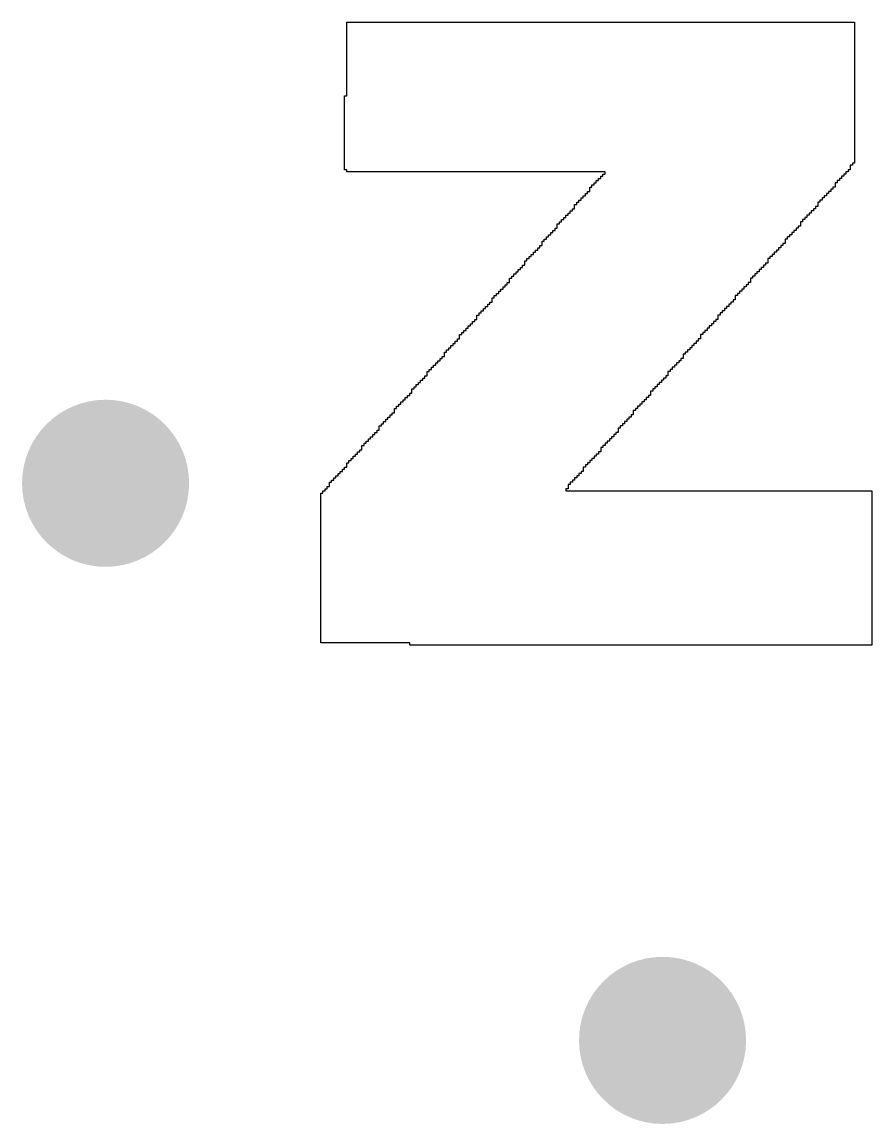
# Model space of a CAD drawing. Header units: millimetres. Extents: x -3.3 to 49.3, y -30.5 to 0.
# Drawn here: x 30.75 to 33.802, y -6.749 to -2.793 of the extents above; entities that cross this region are included whole.
import ezdxf

# ---------------------------------------------------------------- set-up
doc = ezdxf.new("R2010")
doc.units = ezdxf.units.MM
for name, color, linetype in [('BottomLayer', 5, 'Continuous'), ('TopLayer', 1, 'Continuous'), ('TopOverlay', 2, 'Continuous'), ('ViaHoleLayer', 16, 'Continuous')]:
    doc.layers.add(name, color=color, linetype=linetype)

msp = doc.modelspace()

# ---------------------------------------------------------------- hatches: boundary and pattern name
at = {"layer": 'BottomLayer'}
h = msp.add_hatch(color=5, dxfattribs=at)
edge = h.paths.add_edge_path()
edge.add_arc((31.0499, -4.449), 0.3, 0, 360)
h = msp.add_hatch(color=5, dxfattribs=at)
edge = h.paths.add_edge_path()
edge.add_arc((33.05, -6.449), 0.3, 0, 360)
at = {"layer": 'TopLayer'}
h = msp.add_hatch(color=1, dxfattribs=at)
edge = h.paths.add_edge_path()
edge.add_arc((31.0499, -4.449), 0.3, 0, 360)
h = msp.add_hatch(color=1, dxfattribs=at)
edge = h.paths.add_edge_path()
edge.add_arc((33.05, -6.449), 0.3, 0, 360)
at = {"layer": 'ViaHoleLayer'}
h = msp.add_hatch(color=16, dxfattribs=at)
edge = h.paths.add_edge_path()
edge.add_arc((31.0499, -4.449), 0.15, 0, 360)
h = msp.add_hatch(color=16, dxfattribs=at)
edge = h.paths.add_edge_path()
edge.add_arc((33.05, -6.449), 0.15, 0, 360)

# ---------------------------------------------------------------- linework, layer by layer
at = {"layer": 'TopOverlay'}
for p, q in [((31.9159, -3.0581), (31.9159, -2.7931)), ((31.9159, -2.7931), (33.7397, -2.7931)), ((33.7397, -2.7931), (33.7397, -3.2997)), ((31.9081, -3.3231), (31.9081, -3.0581)), ((31.9081, -3.0581), (31.9159, -3.0581)), ((33.7319, -3.3075), (33.7241, -3.3075)), ((33.7241, -3.3075), (33.7241, -3.3231)), ((33.7397, -3.2997), (33.7319, -3.2997)), ((33.7319, -3.2997), (33.7319, -3.3075)), ((31.9159, -3.3231), (31.9081, -3.3231)), ((31.9159, -3.3309), (31.9159, -3.3231)), ((32.8434, -3.3309), (31.9159, -3.3309)), ((32.8122, -3.3699), (32.8122, -3.3621)), ((32.8122, -3.3621), (32.82, -3.3621)), ((32.82, -3.3621), (32.82, -3.3543)), ((32.82, -3.3543), (32.8278, -3.3543)), ((32.8278, -3.3543), (32.8278, -3.3465)), ((32.8278, -3.3465), (32.8356, -3.3465)), ((32.8356, -3.3465), (32.8356, -3.3387)), ((32.8356, -3.3387), (32.8434, -3.3387)), ((32.8434, -3.3387), (32.8434, -3.3309)), ((33.6851, -3.3621), (33.6774, -3.3621)), ((33.6774, -3.3621), (33.6774, -3.3699)), ((33.6929, -3.3543), (33.6851, -3.3543)), ((33.6851, -3.3543), (33.6851, -3.3621)), ((33.7007, -3.3465), (33.6929, -3.3465)), ((33.6929, -3.3465), (33.6929, -3.3543)), ((33.7085, -3.3387), (33.7007, -3.3387)), ((33.7007, -3.3387), (33.7007, -3.3465)), ((33.7163, -3.3309), (33.7085, -3.3309)), ((33.7085, -3.3309), (33.7085, -3.3387)), ((33.7241, -3.3231), (33.7163, -3.3231)), ((33.7163, -3.3231), (33.7163, -3.3309)), ((32.781, -3.4088), (32.781, -3.401)), ((32.781, -3.401), (32.7888, -3.401)), ((32.7888, -3.401), (32.7888, -3.3854)), ((32.7888, -3.3854), (32.7966, -3.3854)), ((32.7966, -3.3854), (32.7966, -3.3776)), ((32.7966, -3.3776), (32.8044, -3.3776)), ((32.8044, -3.3776), (32.8044, -3.3699)), ((32.8044, -3.3699), (32.8122, -3.3699)), ((33.654, -3.401), (33.6462, -3.401)), ((33.6462, -3.401), (33.6462, -3.4088)), ((33.6618, -3.3932), (33.654, -3.3932)), ((33.654, -3.3932), (33.654, -3.401)), ((33.6696, -3.3854), (33.6618, -3.3854)), ((33.6618, -3.3854), (33.6618, -3.3932)), ((33.6774, -3.3699), (33.6696, -3.3699)), ((33.6696, -3.3699), (33.6696, -3.3854)), ((32.7421, -3.4478), (32.7421, -3.44)), ((32.7421, -3.44), (32.7499, -3.44)), ((32.7499, -3.44), (32.7499, -3.4322)), ((32.7499, -3.4322), (32.7576, -3.4322)), ((32.7576, -3.4322), (32.7576, -3.4244)), ((32.7576, -3.4244), (32.7654, -3.4244)), ((32.7654, -3.4244), (32.7654, -3.4166)), ((32.7654, -3.4166), (32.7732, -3.4166)), ((32.7732, -3.4166), (32.7732, -3.4088)), ((32.7732, -3.4088), (32.781, -3.4088)), ((33.615, -3.44), (33.6072, -3.44)), ((33.6072, -3.44), (33.6072, -3.4556)), ((33.6228, -3.4322), (33.615, -3.4322)), ((33.615, -3.4322), (33.615, -3.44)), ((33.6306, -3.4244), (33.6228, -3.4244)), ((33.6228, -3.4244), (33.6228, -3.4322)), ((33.6384, -3.4166), (33.6306, -3.4166)), ((33.6306, -3.4166), (33.6306, -3.4244)), ((33.6462, -3.4088), (33.6384, -3.4088)), ((33.6384, -3.4088), (33.6384, -3.4166)), ((32.7109, -3.4868), (32.7109, -3.479)), ((32.7109, -3.479), (32.7187, -3.479)), ((32.7187, -3.479), (32.7187, -3.4712)), ((32.7187, -3.4712), (32.7265, -3.4712)), ((32.7265, -3.4712), (32.7265, -3.4634)), ((32.7265, -3.4634), (32.7343, -3.4634)), ((32.7343, -3.4634), (32.7343, -3.4478)), ((32.7343, -3.4478), (32.7421, -3.4478)), ((33.5838, -3.479), (33.576, -3.479)), ((33.576, -3.479), (33.576, -3.4868)), ((33.5916, -3.4712), (33.5838, -3.4712)), ((33.5838, -3.4712), (33.5838, -3.479)), ((33.5994, -3.4634), (33.5916, -3.4634)), ((33.5916, -3.4634), (33.5916, -3.4712)), ((33.6072, -3.4556), (33.5994, -3.4556)), ((33.5994, -3.4556), (33.5994, -3.4634)), ((32.6719, -3.5335), (32.6719, -3.5179)), ((32.6719, -3.5179), (32.6797, -3.5179)), ((32.6797, -3.5179), (32.6797, -3.5101)), ((32.6797, -3.5101), (32.6875, -3.5101)), ((32.6875, -3.5101), (32.6875, -3.5024)), ((32.6875, -3.5024), (32.6953, -3.5024)), ((32.6953, -3.5024), (32.6953, -3.4946)), ((32.6953, -3.4946), (32.7031, -3.4946)), ((32.7031, -3.4946), (32.7031, -3.4868)), ((32.7031, -3.4868), (32.7109, -3.4868)), ((33.5526, -3.5101), (33.5449, -3.5101)), ((33.5449, -3.5101), (33.5449, -3.5257)), ((33.5604, -3.5024), (33.5526, -3.5024)), ((33.5526, -3.5024), (33.5526, -3.5101)), ((33.5682, -3.4946), (33.5604, -3.4946)), ((33.5604, -3.4946), (33.5604, -3.5024)), ((33.576, -3.4868), (33.5682, -3.4868)), ((33.5682, -3.4868), (33.5682, -3.4946)), ((32.6407, -3.5647), (32.6407, -3.5569)), ((32.6407, -3.5569), (32.6485, -3.5569)), ((32.6485, -3.5569), (32.6485, -3.5491)), ((32.6485, -3.5491), (32.6563, -3.5491)), ((32.6563, -3.5491), (32.6563, -3.5413)), ((32.6563, -3.5413), (32.6641, -3.5413)), ((32.6641, -3.5413), (32.6641, -3.5335)), ((32.6641, -3.5335), (32.6719, -3.5335)), ((33.5137, -3.5569), (33.5059, -3.5569)), ((33.5059, -3.5569), (33.5059, -3.5647)), ((33.5215, -3.5491), (33.5137, -3.5491)), ((33.5137, -3.5491), (33.5137, -3.5569)), ((33.5293, -3.5413), (33.5215, -3.5413)), ((33.5215, -3.5413), (33.5215, -3.5491)), ((33.5371, -3.5335), (33.5293, -3.5335)), ((33.5293, -3.5335), (33.5293, -3.5413)), ((33.5449, -3.5257), (33.5371, -3.5257)), ((33.5371, -3.5257), (33.5371, -3.5335)), ((32.6096, -3.6037), (32.6096, -3.5959)), ((32.6096, -3.5959), (32.6174, -3.5959)), ((32.6174, -3.5959), (32.6174, -3.5803)), ((32.6174, -3.5803), (32.6251, -3.5803)), ((32.6251, -3.5803), (32.6251, -3.5725)), ((32.6251, -3.5725), (32.6329, -3.5725)), ((32.6329, -3.5725), (32.6329, -3.5647)), ((32.6329, -3.5647), (32.6407, -3.5647)), ((33.4825, -3.5959), (33.4747, -3.5959)), ((33.4747, -3.5959), (33.4747, -3.6037)), ((33.4903, -3.5881), (33.4825, -3.5881)), ((33.4825, -3.5881), (33.4825, -3.5959)), ((33.4981, -3.5725), (33.4903, -3.5725)), ((33.4903, -3.5725), (33.4903, -3.5881)), ((33.5059, -3.5647), (33.4981, -3.5647)), ((33.4981, -3.5647), (33.4981, -3.5725)), ((32.5706, -3.6426), (32.5706, -3.6349)), ((32.5706, -3.6349), (32.5784, -3.6349)), ((32.5784, -3.6349), (32.5784, -3.6271)), ((32.5784, -3.6271), (32.5862, -3.6271)), ((32.5862, -3.6271), (32.5862, -3.6193)), ((32.5862, -3.6193), (32.594, -3.6193)), ((32.594, -3.6193), (32.594, -3.6115)), ((32.594, -3.6115), (32.6018, -3.6115)), ((32.6018, -3.6115), (32.6018, -3.6037)), ((32.6018, -3.6037), (32.6096, -3.6037)), ((33.4435, -3.6349), (33.4357, -3.6349)), ((33.4357, -3.6349), (33.4357, -3.6426)), ((33.4513, -3.6271), (33.4435, -3.6271)), ((33.4435, -3.6271), (33.4435, -3.6349)), ((33.4591, -3.6193), (33.4513, -3.6193)), ((33.4513, -3.6193), (33.4513, -3.6271)), ((33.4669, -3.6115), (33.4591, -3.6115)), ((33.4591, -3.6115), (33.4591, -3.6193)), ((33.4747, -3.6037), (33.4669, -3.6037)), ((33.4669, -3.6037), (33.4669, -3.6115)), ((32.5394, -3.6816), (32.5394, -3.6738)), ((32.5394, -3.6738), (32.5472, -3.6738)), ((32.5472, -3.6738), (32.5472, -3.666)), ((32.5472, -3.666), (32.555, -3.666)), ((32.555, -3.666), (32.555, -3.6504)), ((32.555, -3.6504), (32.5628, -3.6504)), ((32.5628, -3.6504), (32.5628, -3.6426)), ((32.5628, -3.6426), (32.5706, -3.6426)), ((33.4124, -3.6738), (33.4046, -3.6738)), ((33.4046, -3.6738), (33.4046, -3.6816)), ((33.4201, -3.666), (33.4124, -3.666)), ((33.4124, -3.666), (33.4124, -3.6738)), ((33.4279, -3.6582), (33.4201, -3.6582)), ((33.4201, -3.6582), (33.4201, -3.666)), ((33.4357, -3.6426), (33.4279, -3.6426)), ((33.4279, -3.6426), (33.4279, -3.6582)), ((32.5004, -3.7284), (32.5004, -3.7128)), ((32.5004, -3.7128), (32.5082, -3.7128)), ((32.5082, -3.7128), (32.5082, -3.705)), ((32.5082, -3.705), (32.516, -3.705)), ((32.516, -3.705), (32.516, -3.6972)), ((32.516, -3.6972), (32.5238, -3.6972)), ((32.5238, -3.6972), (32.5238, -3.6894)), ((32.5238, -3.6894), (32.5316, -3.6894)), ((32.5316, -3.6894), (32.5316, -3.6816)), ((32.5316, -3.6816), (32.5394, -3.6816)), ((33.3734, -3.7128), (33.3656, -3.7128)), ((33.3656, -3.7128), (33.3656, -3.7284)), ((33.3812, -3.705), (33.3734, -3.705)), ((33.3734, -3.705), (33.3734, -3.7128)), ((33.389, -3.6972), (33.3812, -3.6972)), ((33.3812, -3.6972), (33.3812, -3.705)), ((33.3968, -3.6894), (33.389, -3.6894)), ((33.389, -3.6894), (33.389, -3.6972)), ((33.4046, -3.6816), (33.3968, -3.6816)), ((33.3968, -3.6816), (33.3968, -3.6894)), ((32.4693, -3.7596), (32.4693, -3.7518)), ((32.4693, -3.7518), (32.4771, -3.7518)), ((32.4771, -3.7518), (32.4771, -3.744)), ((32.4771, -3.744), (32.4848, -3.744)), ((32.4848, -3.744), (32.4848, -3.7362)), ((32.4848, -3.7362), (32.4926, -3.7362)), ((32.4926, -3.7362), (32.4926, -3.7284)), ((32.4926, -3.7284), (32.5004, -3.7284)), ((33.3422, -3.7518), (33.3344, -3.7518)), ((33.3344, -3.7518), (33.3344, -3.7596)), ((33.35, -3.744), (33.3422, -3.744)), ((33.3422, -3.744), (33.3422, -3.7518)), ((33.3578, -3.7362), (33.35, -3.7362)), ((33.35, -3.7362), (33.35, -3.744)), ((33.3656, -3.7284), (33.3578, -3.7284)), ((33.3578, -3.7284), (33.3578, -3.7362)), ((32.4381, -3.7985), (32.4381, -3.7829)), ((32.4381, -3.7829), (32.4459, -3.7829)), ((32.4459, -3.7829), (32.4459, -3.7751)), ((32.4459, -3.7751), (32.4537, -3.7751)), ((32.4537, -3.7751), (32.4537, -3.7674)), ((32.4537, -3.7674), (32.4615, -3.7674)), ((32.4615, -3.7674), (32.4615, -3.7596)), ((32.4615, -3.7596), (32.4693, -3.7596)), ((33.311, -3.7907), (33.3032, -3.7907)), ((33.3032, -3.7907), (33.3032, -3.7985)), ((33.3188, -3.7751), (33.311, -3.7751)), ((33.311, -3.7751), (33.311, -3.7907)), ((33.3266, -3.7674), (33.3188, -3.7674)), ((33.3188, -3.7674), (33.3188, -3.7751)), ((33.3344, -3.7596), (33.3266, -3.7596)), ((33.3266, -3.7596), (33.3266, -3.7674)), ((32.3991, -3.8375), (32.3991, -3.8297)), ((32.3991, -3.8297), (32.4069, -3.8297)), ((32.4069, -3.8297), (32.4069, -3.8219)), ((32.4069, -3.8219), (32.4147, -3.8219)), ((32.4147, -3.8219), (32.4147, -3.8141)), ((32.4147, -3.8141), (32.4225, -3.8141)), ((32.4225, -3.8141), (32.4225, -3.8063)), ((32.4225, -3.8063), (32.4303, -3.8063)), ((32.4303, -3.8063), (32.4303, -3.7985)), ((32.4303, -3.7985), (32.4381, -3.7985)), ((33.2721, -3.8297), (33.2643, -3.8297)), ((33.2643, -3.8297), (33.2643, -3.8375)), ((33.2798, -3.8219), (33.2721, -3.8219)), ((33.2721, -3.8219), (33.2721, -3.8297)), ((33.2876, -3.8141), (33.2798, -3.8141)), ((33.2798, -3.8141), (33.2798, -3.8219)), ((33.2954, -3.8063), (33.2876, -3.8063)), ((33.2876, -3.8063), (33.2876, -3.8141)), ((33.3032, -3.7985), (33.2954, -3.7985)), ((33.2954, -3.7985), (33.2954, -3.8063)), ((32.3601, -3.8843), (32.3601, -3.8765)), ((32.3601, -3.8765), (32.3679, -3.8765)), ((32.3679, -3.8765), (32.3679, -3.8687)), ((32.3679, -3.8687), (32.3757, -3.8687)), ((32.3757, -3.8687), (32.3757, -3.8609)), ((32.3757, -3.8609), (32.3835, -3.8609)), ((32.3835, -3.8609), (32.3835, -3.8453)), ((32.3835, -3.8453), (32.3913, -3.8453)), ((32.3913, -3.8453), (32.3913, -3.8375)), ((32.3913, -3.8375), (32.3991, -3.8375)), ((33.2331, -3.8765), (33.2253, -3.8765)), ((33.2253, -3.8765), (33.2253, -3.8843)), ((33.2409, -3.8687), (33.2331, -3.8687)), ((33.2331, -3.8687), (33.2331, -3.8765)), ((33.2487, -3.8609), (33.2409, -3.8609)), ((33.2409, -3.8609), (33.2409, -3.8687)), ((33.2565, -3.8453), (33.2487, -3.8453)), ((33.2487, -3.8453), (33.2487, -3.8609)), ((33.2643, -3.8375), (33.2565, -3.8375)), ((33.2565, -3.8375), (33.2565, -3.8453)), ((32.3212, -3.931), (32.3212, -3.9154)), ((32.3212, -3.9154), (32.329, -3.9154)), ((32.329, -3.9154), (32.329, -3.9076)), ((32.329, -3.9076), (32.3368, -3.9076)), ((32.3368, -3.9076), (32.3368, -3.8999)), ((32.3368, -3.8999), (32.3446, -3.8999)), ((32.3446, -3.8999), (32.3446, -3.8921)), ((32.3446, -3.8921), (32.3524, -3.8921)), ((32.3524, -3.8921), (32.3524, -3.8843)), ((32.3524, -3.8843), (32.3601, -3.8843)), ((33.1941, -3.9154), (33.1863, -3.9154)), ((33.1863, -3.9154), (33.1863, -3.931)), ((33.2019, -3.9076), (33.1941, -3.9076)), ((33.1941, -3.9076), (33.1941, -3.9154)), ((33.2097, -3.8999), (33.2019, -3.8999)), ((33.2019, -3.8999), (33.2019, -3.9076)), ((33.2175, -3.8921), (33.2097, -3.8921)), ((33.2097, -3.8921), (33.2097, -3.8999)), ((33.2253, -3.8843), (33.2175, -3.8843)), ((33.2175, -3.8843), (33.2175, -3.8921)), ((32.29, -3.9622), (32.29, -3.9544)), ((32.29, -3.9544), (32.2978, -3.9544)), ((32.2978, -3.9544), (32.2978, -3.9466)), ((32.2978, -3.9466), (32.3056, -3.9466)), ((32.3056, -3.9466), (32.3056, -3.9388)), ((32.3056, -3.9388), (32.3134, -3.9388)), ((32.3134, -3.9388), (32.3134, -3.931)), ((32.3134, -3.931), (32.3212, -3.931)), ((33.1629, -3.9544), (33.1551, -3.9544)), ((33.1551, -3.9544), (33.1551, -3.9622)), ((33.1707, -3.9466), (33.1629, -3.9466)), ((33.1629, -3.9466), (33.1629, -3.9544)), ((33.1785, -3.9388), (33.1707, -3.9388)), ((33.1707, -3.9388), (33.1707, -3.9466)), ((33.1863, -3.931), (33.1785, -3.931)), ((33.1785, -3.931), (33.1785, -3.9388)), ((32.2588, -4.0012), (32.2588, -3.9934)), ((32.2588, -3.9934), (32.2666, -3.9934)), ((32.2666, -3.9934), (32.2666, -3.9778)), ((32.2666, -3.9778), (32.2744, -3.9778)), ((32.2744, -3.9778), (32.2744, -3.97)), ((32.2744, -3.97), (32.2822, -3.97)), ((32.2822, -3.97), (32.2822, -3.9622)), ((32.2822, -3.9622), (32.29, -3.9622)), ((33.1318, -3.9856), (33.124, -3.9856)), ((33.124, -3.9856), (33.124, -4.0012)), ((33.1396, -3.9778), (33.1318, -3.9778)), ((33.1318, -3.9778), (33.1318, -3.9856)), ((33.1474, -3.97), (33.1396, -3.97)), ((33.1396, -3.97), (33.1396, -3.9778)), ((33.1551, -3.9622), (33.1474, -3.9622)), ((33.1474, -3.9622), (33.1474, -3.97)), ((32.2199, -4.0401), (32.2199, -4.0324)), ((32.2199, -4.0324), (32.2276, -4.0324)), ((32.2276, -4.0324), (32.2276, -4.0246)), ((32.2276, -4.0246), (32.2354, -4.0246)), ((32.2354, -4.0246), (32.2354, -4.0168)), ((32.2354, -4.0168), (32.2432, -4.0168)), ((32.2432, -4.0168), (32.2432, -4.009)), ((32.2432, -4.009), (32.251, -4.009)), ((32.251, -4.009), (32.251, -4.0012)), ((32.251, -4.0012), (32.2588, -4.0012)), ((33.0928, -4.0324), (33.085, -4.0324)), ((33.085, -4.0324), (33.085, -4.0401)), ((33.1006, -4.0246), (33.0928, -4.0246)), ((33.0928, -4.0246), (33.0928, -4.0324)), ((33.1084, -4.0168), (33.1006, -4.0168)), ((33.1006, -4.0168), (33.1006, -4.0246)), ((33.1162, -4.009), (33.1084, -4.009)), ((33.1084, -4.009), (33.1084, -4.0168)), ((33.124, -4.0012), (33.1162, -4.0012)), ((33.1162, -4.0012), (33.1162, -4.009)), ((32.1887, -4.0791), (32.1887, -4.0713)), ((32.1887, -4.0713), (32.1965, -4.0713)), ((32.1965, -4.0713), (32.1965, -4.0635)), ((32.1965, -4.0635), (32.2043, -4.0635)), ((32.2043, -4.0635), (32.2043, -4.0479)), ((32.2043, -4.0479), (32.2121, -4.0479)), ((32.2121, -4.0479), (32.2121, -4.0401)), ((32.2121, -4.0401), (32.2199, -4.0401)), ((33.0616, -4.0713), (33.0538, -4.0713)), ((33.0538, -4.0713), (33.0538, -4.0791)), ((33.0694, -4.0635), (33.0616, -4.0635)), ((33.0616, -4.0635), (33.0616, -4.0713)), ((33.0772, -4.0479), (33.0694, -4.0479)), ((33.0694, -4.0479), (33.0694, -4.0635)), ((33.085, -4.0401), (33.0772, -4.0401)), ((33.0772, -4.0401), (33.0772, -4.0479)), ((32.1497, -4.1259), (32.1497, -4.1103)), ((32.1497, -4.1103), (32.1575, -4.1103)), ((32.1575, -4.1103), (32.1575, -4.1025)), ((32.1575, -4.1025), (32.1653, -4.1025)), ((32.1653, -4.1025), (32.1653, -4.0947)), ((32.1653, -4.0947), (32.1731, -4.0947)), ((32.1731, -4.0947), (32.1731, -4.0869)), ((32.1731, -4.0869), (32.1809, -4.0869)), ((32.1809, -4.0869), (32.1809, -4.0791)), ((32.1809, -4.0791), (32.1887, -4.0791)), ((33.0226, -4.1103), (33.0149, -4.1103)), ((33.0149, -4.1103), (33.0149, -4.1181)), ((33.0304, -4.1025), (33.0226, -4.1025)), ((33.0226, -4.1025), (33.0226, -4.1103)), ((33.0382, -4.0947), (33.0304, -4.0947)), ((33.0304, -4.0947), (33.0304, -4.1025)), ((33.046, -4.0869), (33.0382, -4.0869)), ((33.0382, -4.0869), (33.0382, -4.0947)), ((33.0538, -4.0791), (33.046, -4.0791)), ((33.046, -4.0791), (33.046, -4.0869)), ((32.1185, -4.1571), (32.1185, -4.1493)), ((32.1185, -4.1493), (32.1263, -4.1493)), ((32.1263, -4.1493), (32.1263, -4.1415)), ((32.1263, -4.1415), (32.1341, -4.1415)), ((32.1341, -4.1415), (32.1341, -4.1337)), ((32.1341, -4.1337), (32.1419, -4.1337)), ((32.1419, -4.1337), (32.1419, -4.1259)), ((32.1419, -4.1259), (32.1497, -4.1259)), ((32.9915, -4.1493), (32.9837, -4.1493)), ((32.9837, -4.1493), (32.9837, -4.1571)), ((32.9993, -4.1415), (32.9915, -4.1415)), ((32.9915, -4.1415), (32.9915, -4.1493)), ((33.0071, -4.1337), (32.9993, -4.1337)), ((32.9993, -4.1337), (32.9993, -4.1415)), ((33.0149, -4.1181), (33.0071, -4.1181)), ((33.0071, -4.1181), (33.0071, -4.1337)), ((32.0874, -4.196), (32.0874, -4.1804)), ((32.0874, -4.1804), (32.0951, -4.1804)), ((32.0951, -4.1804), (32.0951, -4.1726)), ((32.0951, -4.1726), (32.1029, -4.1726)), ((32.1029, -4.1726), (32.1029, -4.1649)), ((32.1029, -4.1649), (32.1107, -4.1649)), ((32.1107, -4.1649), (32.1107, -4.1571)), ((32.1107, -4.1571), (32.1185, -4.1571)), ((32.9525, -4.1882), (32.9447, -4.1882)), ((32.9447, -4.1882), (32.9447, -4.2038)), ((32.9603, -4.1804), (32.9525, -4.1804)), ((32.9525, -4.1804), (32.9525, -4.1882)), ((32.9681, -4.1726), (32.9603, -4.1726)), ((32.9603, -4.1726), (32.9603, -4.1804)), ((32.9759, -4.1649), (32.9681, -4.1649)), ((32.9681, -4.1649), (32.9681, -4.1726)), ((32.9837, -4.1571), (32.9759, -4.1571)), ((32.9759, -4.1571), (32.9759, -4.1649)), ((32.0484, -4.235), (32.0484, -4.2272)), ((32.0484, -4.2272), (32.0562, -4.2272)), ((32.0562, -4.2272), (32.0562, -4.2194)), ((32.0562, -4.2194), (32.064, -4.2194)), ((32.064, -4.2194), (32.064, -4.2116)), ((32.064, -4.2116), (32.0718, -4.2116)), ((32.0718, -4.2116), (32.0718, -4.2038)), ((32.0718, -4.2038), (32.0796, -4.2038)), ((32.0796, -4.2038), (32.0796, -4.196)), ((32.0796, -4.196), (32.0874, -4.196)), ((32.9213, -4.2272), (32.9135, -4.2272)), ((32.9135, -4.2272), (32.9135, -4.235)), ((32.9291, -4.2194), (32.9213, -4.2194)), ((32.9213, -4.2194), (32.9213, -4.2272)), ((32.9369, -4.2116), (32.9291, -4.2116)), ((32.9291, -4.2116), (32.9291, -4.2194)), ((32.9447, -4.2038), (32.9369, -4.2038)), ((32.9369, -4.2038), (32.9369, -4.2116)), ((32.0172, -4.274), (32.0172, -4.2662)), ((32.0172, -4.2662), (32.025, -4.2662)), ((32.025, -4.2662), (32.025, -4.2584)), ((32.025, -4.2584), (32.0328, -4.2584)), ((32.0328, -4.2584), (32.0328, -4.2428)), ((32.0328, -4.2428), (32.0406, -4.2428)), ((32.0406, -4.2428), (32.0406, -4.235)), ((32.0406, -4.235), (32.0484, -4.235)), ((32.8901, -4.2662), (32.8823, -4.2662)), ((32.8823, -4.2662), (32.8823, -4.274)), ((32.8979, -4.2506), (32.8901, -4.2506)), ((32.8901, -4.2506), (32.8901, -4.2662)), ((32.9057, -4.2428), (32.8979, -4.2428)), ((32.8979, -4.2428), (32.8979, -4.2506)), ((32.9135, -4.235), (32.9057, -4.235)), ((32.9057, -4.235), (32.9057, -4.2428)), ((31.9782, -4.3129), (31.9782, -4.3051)), ((31.9782, -4.3051), (31.986, -4.3051)), ((31.986, -4.3051), (31.986, -4.2974)), ((31.986, -4.2974), (31.9938, -4.2974)), ((31.9938, -4.2974), (31.9938, -4.2896)), ((31.9938, -4.2896), (32.0016, -4.2896)), ((32.0016, -4.2896), (32.0016, -4.2818)), ((32.0016, -4.2818), (32.0094, -4.2818)), ((32.0094, -4.2818), (32.0094, -4.274)), ((32.0094, -4.274), (32.0172, -4.274)), ((32.8512, -4.3051), (32.8434, -4.3051)), ((32.8434, -4.3051), (32.8434, -4.3129)), ((32.859, -4.2974), (32.8512, -4.2974)), ((32.8512, -4.2974), (32.8512, -4.3051)), ((32.8668, -4.2896), (32.859, -4.2896)), ((32.859, -4.2896), (32.859, -4.2974)), ((32.8746, -4.2818), (32.8668, -4.2818)), ((32.8668, -4.2818), (32.8668, -4.2896)), ((32.8823, -4.274), (32.8746, -4.274)), ((32.8746, -4.274), (32.8746, -4.2818)), ((31.9471, -4.3519), (31.9471, -4.3441)), ((31.9471, -4.3441), (31.9549, -4.3441)), ((31.9549, -4.3441), (31.9549, -4.3363)), ((31.9549, -4.3363), (31.9626, -4.3363)), ((31.9626, -4.3363), (31.9626, -4.3285)), ((31.9626, -4.3285), (31.9704, -4.3285)), ((31.9704, -4.3285), (31.9704, -4.3129)), ((31.9704, -4.3129), (31.9782, -4.3129)), ((32.82, -4.3441), (32.8122, -4.3441)), ((32.8122, -4.3441), (32.8122, -4.3519)), ((32.8278, -4.3363), (32.82, -4.3363)), ((32.82, -4.3363), (32.82, -4.3441)), ((32.8356, -4.3207), (32.8278, -4.3207)), ((32.8278, -4.3207), (32.8278, -4.3363)), ((32.8434, -4.3129), (32.8356, -4.3129)), ((32.8356, -4.3129), (32.8356, -4.3207)), ((31.9081, -4.3987), (31.9081, -4.3909)), ((31.9081, -4.3909), (31.9159, -4.3909)), ((31.9159, -4.3909), (31.9159, -4.3753)), ((31.9159, -4.3753), (31.9237, -4.3753)), ((31.9237, -4.3753), (31.9237, -4.3675)), ((31.9237, -4.3675), (31.9315, -4.3675)), ((31.9315, -4.3675), (31.9315, -4.3597)), ((31.9315, -4.3597), (31.9393, -4.3597)), ((31.9393, -4.3597), (31.9393, -4.3519)), ((31.9393, -4.3519), (31.9471, -4.3519)), ((32.7732, -4.3909), (32.7654, -4.3909)), ((32.7654, -4.3909), (32.7654, -4.4065)), ((32.781, -4.3831), (32.7732, -4.3831)), ((32.7732, -4.3831), (32.7732, -4.3909)), ((32.7888, -4.3753), (32.781, -4.3753)), ((32.781, -4.3753), (32.781, -4.3831)), ((32.7966, -4.3675), (32.7888, -4.3675)), ((32.7888, -4.3675), (32.7888, -4.3753)), ((32.8044, -4.3597), (32.7966, -4.3597)), ((32.7966, -4.3597), (32.7966, -4.3675)), ((32.8122, -4.3519), (32.8044, -4.3519)), ((32.8044, -4.3519), (32.8044, -4.3597)), ((31.8691, -4.4376), (31.8691, -4.4299)), ((31.8691, -4.4299), (31.8769, -4.4299)), ((31.8769, -4.4299), (31.8769, -4.4221)), ((31.8769, -4.4221), (31.8847, -4.4221)), ((31.8847, -4.4221), (31.8847, -4.4143)), ((31.8847, -4.4143), (31.8925, -4.4143)), ((31.8925, -4.4143), (31.8925, -4.4065)), ((31.8925, -4.4065), (31.9003, -4.4065)), ((31.9003, -4.4065), (31.9003, -4.3987)), ((31.9003, -4.3987), (31.9081, -4.3987)), ((32.7421, -4.4299), (32.7343, -4.4299)), ((32.7343, -4.4299), (32.7343, -4.4376)), ((32.7499, -4.4221), (32.7421, -4.4221)), ((32.7421, -4.4221), (32.7421, -4.4299)), ((32.7576, -4.4143), (32.7499, -4.4143)), ((32.7499, -4.4143), (32.7499, -4.4221)), ((32.7654, -4.4065), (32.7576, -4.4065)), ((32.7576, -4.4065), (32.7576, -4.4143)), ((31.8379, -4.4766), (31.8379, -4.4688)), ((31.8379, -4.4688), (31.8457, -4.4688)), ((31.8457, -4.4688), (31.8457, -4.461)), ((31.8457, -4.461), (31.8535, -4.461)), ((31.8535, -4.461), (31.8535, -4.4454)), ((31.8535, -4.4454), (31.8613, -4.4454)), ((31.8613, -4.4454), (31.8613, -4.4376)), ((31.8613, -4.4376), (31.8691, -4.4376)), ((32.7109, -4.4688), (32.7031, -4.4688)), ((32.7031, -4.4688), (32.7031, -4.4766)), ((32.7187, -4.4532), (32.7109, -4.4532)), ((32.7109, -4.4532), (32.7109, -4.4688)), ((32.7265, -4.4454), (32.7187, -4.4454)), ((32.7187, -4.4454), (32.7187, -4.4532)), ((32.7343, -4.4376), (32.7265, -4.4376)), ((32.7265, -4.4376), (32.7265, -4.4454)), ((31.8224, -5.0222), (31.8224, -4.4844)), ((31.8224, -4.4844), (31.8301, -4.4844)), ((31.8301, -4.4844), (31.8301, -4.4766)), ((31.8301, -4.4766), (31.8379, -4.4766)), ((32.7031, -4.4766), (33.8021, -4.4766)), ((33.8021, -4.4766), (33.8021, -5.03)), ((32.1419, -5.0222), (31.8224, -5.0222)), ((32.1419, -5.03), (32.1419, -5.0222)), ((33.1551, -5.03), (32.1419, -5.03)), ((33.1629, -5.03), (33.1551, -5.03)), ((33.8021, -5.03), (33.1629, -5.03))]:
    msp.add_line(p, q, dxfattribs=at)

doc.saveas('drawing.dxf')
